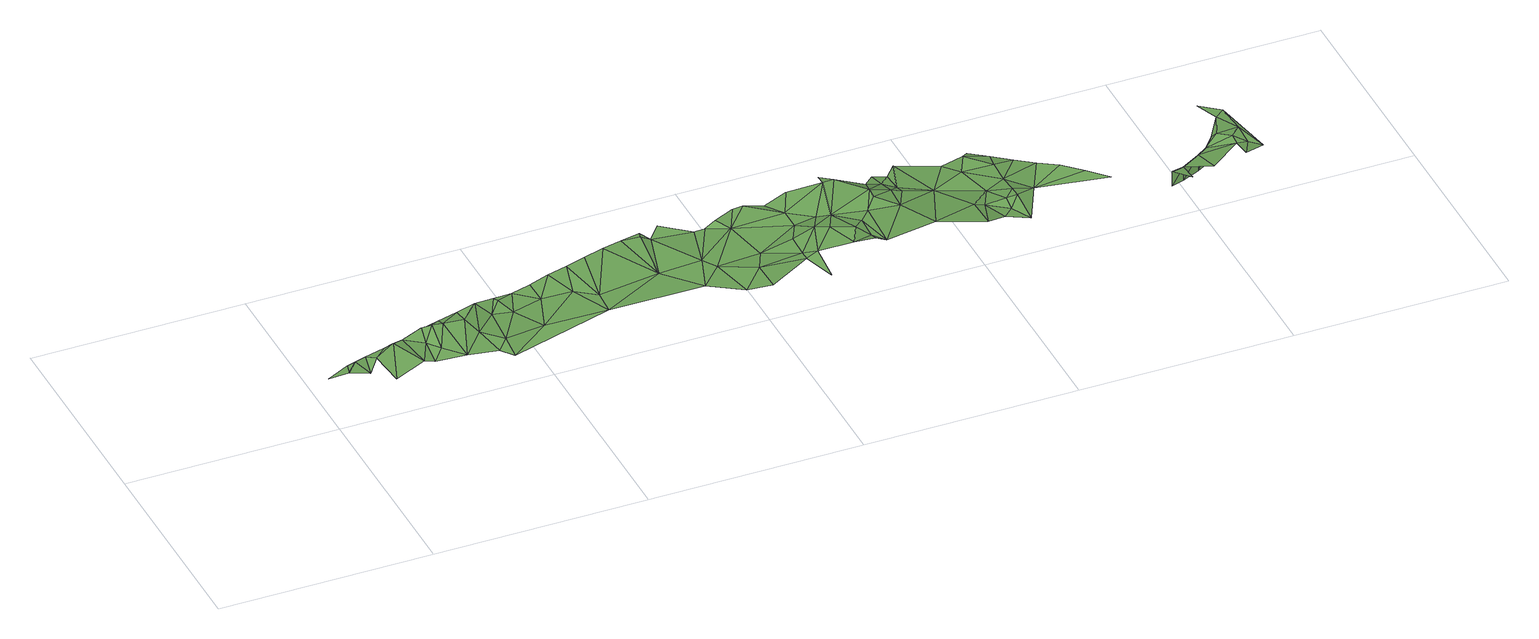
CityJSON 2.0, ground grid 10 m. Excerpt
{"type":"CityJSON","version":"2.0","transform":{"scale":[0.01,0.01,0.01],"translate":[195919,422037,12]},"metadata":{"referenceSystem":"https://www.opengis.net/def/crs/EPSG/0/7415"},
"CityObjects":{
"plantcover1":{"type":"PlantCover","attributes":{"3df_class":"Forest","bgt_fysiekvoorkomen":"groenvoorziening","bgt_status":"bestaand","identificatienamespace":"NL.IMGeo","begroeidterreindeeloptalud":"true","plus_fysiekvoorkomen":"gras- en kruidachtigen","relatievehoogteligging":0,"aantal_punten":0},"geometry":[{"type":"MultiSurface","lod":"1","boundaries":[[[0,1,2]],[[1,0,3]],[[4,3,0]],[[1,3,5]],[[3,4,5]],[[4,6,5]],[[6,7,5]],[[8,9,6]],[[6,9,7]],[[8,10,9]],[[9,11,7]],[[10,11,9]],[[11,10,12]],[[10,13,12]],[[11,12,14]],[[11,14,15]],[[12,13,16]],[[12,17,14]],[[14,17,15]],[[12,16,17]],[[16,13,18]],[[17,19,15]],[[20,17,16]],[[20,16,18]],[[19,17,20]],[[21,20,18]],[[20,22,19]],[[22,20,21]],[[18,23,21]],[[18,24,23]],[[22,21,25]],[[23,25,21]],[[24,26,23]],[[24,27,26]],[[23,28,25]],[[23,26,28]],[[29,25,28]],[[30,26,27]],[[26,31,28]],[[32,29,28]],[[31,32,28]],[[26,30,31]],[[33,29,32]],[[31,33,32]],[[33,31,34]],[[30,34,31]],[[30,27,35]],[[33,34,36]],[[30,37,34]],[[36,34,38]],[[34,37,38]],[[37,30,35]],[[37,39,38]],[[35,40,37]],[[37,40,39]],[[40,41,39]],[[42,41,40]],[[35,43,40]],[[43,42,40]],[[43,35,44]],[[45,42,43]],[[46,45,43]],[[45,46,47]],[[48,46,43]],[[48,47,46]],[[49,43,44]],[[43,49,48]],[[44,50,49]],[[44,51,50]],[[48,52,53]],[[49,52,48]],[[51,54,50]],[[49,55,52]],[[50,56,49]],[[51,57,54]],[[49,56,55]],[[50,54,58]],[[56,50,58]],[[59,54,57]],[[56,60,55]],[[54,61,58]],[[62,60,56]],[[61,54,59]],[[63,56,58]],[[64,62,56]],[[58,61,65]],[[66,59,67]],[[61,59,66]],[[58,65,63]],[[64,56,68]],[[56,63,68]],[[65,61,69]],[[61,66,69]],[[63,65,69]],[[68,70,64]],[[66,71,69]],[[72,71,66]],[[63,69,73]],[[68,63,73]],[[70,68,74]],[[69,71,75]],[[76,71,72]],[[69,75,73]],[[71,76,75]],[[76,72,77]],[[68,73,78]],[[74,68,78]],[[77,72,79]],[[80,75,76]],[[73,75,78]],[[80,76,77]],[[81,77,79]],[[80,77,81]],[[75,80,82]],[[83,78,75]],[[82,80,81]],[[75,82,84]],[[75,84,83]],[[78,83,85]],[[81,86,82]],[[84,82,87]],[[82,86,87]],[[84,88,83]],[[81,89,86]],[[87,90,84]],[[87,86,90]],[[84,91,88]],[[84,90,91]],[[86,92,90]],[[88,91,93]],[[90,94,91]],[[92,94,90]],[[95,93,91]],[[94,95,91]],[[89,96,86]],[[96,92,86]],[[96,94,92]],[[95,94,97]],[[96,97,94]],[[89,98,99]],[[89,99,96]],[[96,100,97]],[[101,99,98]],[[98,102,101]],[[103,96,99]],[[103,99,101]],[[100,96,104]],[[104,96,103]],[[105,101,102]],[[106,103,101]],[[106,101,105]],[[105,102,107]],[[108,100,104]],[[106,105,109]],[[109,105,107]],[[110,103,106]],[[103,111,104]],[[110,106,109]],[[110,111,103]],[[112,108,104]],[[111,112,104]],[[113,109,107]],[[113,110,109]],[[108,114,115]],[[110,113,111]],[[112,114,108]],[[111,116,112]],[[116,114,112]],[[113,117,111]],[[117,116,111]],[[118,117,113]],[[118,113,119]],[[113,120,119]],[[121,122,123]],[[124,123,122]],[[121,123,125]],[[125,123,126]],[[126,123,127]],[[125,126,128]],[[128,126,129]],[[128,129,130]],[[127,131,126]],[[131,129,126]],[[130,129,132]],[[130,132,133]],[[132,129,134]],[[134,129,135]],[[135,129,131]],[[132,134,136]],[[137,131,138]],[[137,135,131]],[[139,134,135]],[[137,138,140]],[[139,136,134]],[[135,137,139]],[[139,137,140]],[[136,141,142]],[[136,139,141]],[[140,141,139]]]}]}
},
"vertices":[
[123,178,182],[136,228,182],[39,202,161],[173,228,194],[223,178,153],[232,255,184],[273,228,186],[329,282,185],[323,128,128],[373,278,201],[473,178,146],[426,308,185],[523,278,159],[523,178,129],[523,328,207],[522,335,194],[573,228,153],[573,328,207],[673,178,120],[619,362,193],[623,328,201],[723,328,194],[715,388,193],[773,278,145],[823,178,100],[812,415,195],[873,228,117],[873,128,92],[873,378,144],[908,442,175],[1073,278,93],[973,378,129],[923,428,170],[1005,468,157],[1123,428,120],[1373,278,89],[1101,495,157],[1273,428,116],[1198,522,163],[1295,548,162],[1373,378,103],[1391,575,166],[1488,602,166],[1673,428,96],[1823,278,86],[1584,628,160],[1673,628,157],[1681,655,155],[1723,628,130],[1873,428,108],[1923,378,95],[1973,178,88],[1923,628,110],[1777,682,150],[2073,278,111],[1973,628,114],[2073,578,120],[2073,128,117],[2123,378,104],[2273,228,133],[2023,628,143],[2273,278,130],[2123,678,140],[2323,478,130],[2173,678,142],[2273,378,137],[2323,228,158],[2323,78,131],[2323,578,130],[2373,378,172],[2273,678,115],[2423,328,190],[2473,178,195],[2423,478,146],[2373,678,156],[2473,428,173],[2523,278,194],[2573,228,172],[2523,628,200],[2573,178,188],[2573,328,181],[2623,178,164],[2623,378,186],[2573,628,200],[2673,478,217],[2523,678,193],[2773,378,172],[2673,428,213],[2723,628,130],[2873,228,157],[2773,478,185],[2773,578,152],[2823,478,166],[2773,678,124],[2823,528,152],[2823,628,142],[2973,478,127],[2873,678,152],[3073,128,164],[3073,278,155],[3073,628,125],[3123,278,139],[3173,178,128],[3173,378,131],[3123,528,148],[3223,228,124],[3223,278,146],[3273,128,125],[3173,628,148],[3273,278,150],[3273,328,148],[3273,428,132],[3273,528,144],[3373,328,124],[3290,606,129],[3206,662,132],[3373,550,123],[3457,494,122],[3541,438,122],[3624,354,125],[3708,270,123],[3966,211,41],[3966,211,116],[4025,229,111],[4023,128,126],[4025,229,41],[4111,266,126],[4123,128,155],[4111,266,41],[4158,295,128],[4158,295,41],[4273,228,166],[4205,347,140],[4205,347,41],[4223,328,164],[4273,278,174],[4276,452,156],[4323,228,160],[4273,128,182],[4323,328,170],[4373,178,160],[4320,485,158],[4231,554,160]
]}
